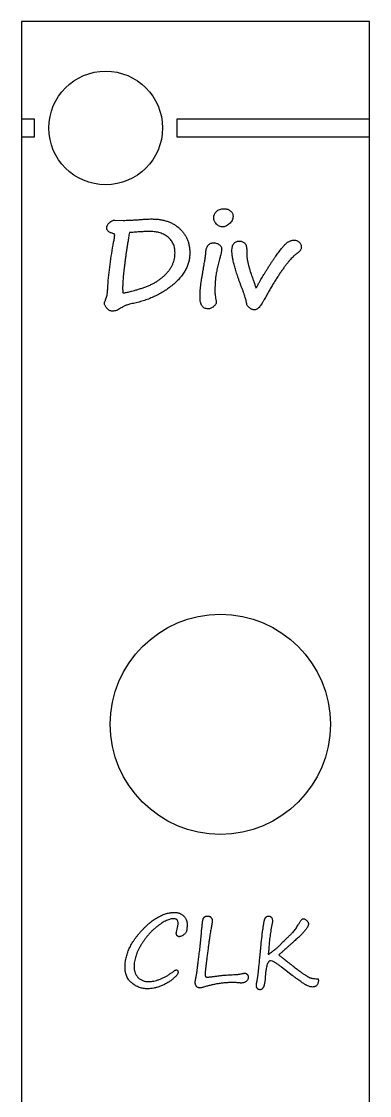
# Model space of a CAD drawing. Extents: x 544 to 554, y 428 to 557.
# Drawn here: x 544.3 to 554.1, y 526.69 to 556.94 of the extents above; entities that cross this region are included whole.
import ezdxf

# ---------------------------------------------------------------- set-up
doc = ezdxf.new("R2010")
doc.units = 0
doc.layers.get('0').update_dxf_attribs({"linetype": 'CONTINUOUS'})

msp = doc.modelspace()

# ---------------------------------------------------------------- linework, layer by layer
at = {"color": 7, "linetype": 'CONTINUOUS'}
for p, q in [((554.103, 556.943), (544.303, 556.943)), ((544.303, 556.943), (544.303, 554.193)), ((554.103, 554.193), (554.103, 556.943)), ((544.303, 554.193), (544.303, 553.693)), ((544.673, 554.193), (544.303, 554.193)), ((544.673, 553.693), (544.673, 554.193)), ((554.103, 554.193), (548.673, 554.193)), ((548.673, 554.193), (548.673, 553.693)), ((554.103, 553.693), (554.103, 554.193)), ((544.303, 553.693), (544.673, 553.693)), ((544.303, 553.693), (544.303, 431.693)), ((548.673, 553.693), (554.103, 553.693)), ((554.103, 431.693), (554.103, 553.693)), ((546.934, 551.347), (547.165, 551.34)), ((549.881, 550.25), (549.871, 550.212)), ((549.439, 550.055), (549.439, 550.054)), ((546.672, 549.102), (546.708, 549.203)), ((551.926, 530.07), (551.625, 530.301))]:
    msp.add_line(p, q, dxfattribs=at)
for centre, radius in [((546.673, 553.943), 1.6), ((549.903, 537.143), 3.1)]:
    msp.add_circle(centre, radius, dxfattribs=at)
for points, knots in [([(549.715, 551.402), (549.716, 551.421), (549.718, 551.457), (549.732, 551.509), (549.757, 551.555), (549.79, 551.595), (549.834, 551.628), (549.886, 551.651), (549.946, 551.665), (549.988, 551.666), (550.011, 551.667)], [0, 0, 0, 0, 0.126587, 0.243542, 0.357362, 0.472232, 0.590962, 0.714805, 0.850135, 1, 1, 1, 1]), ([(550.011, 551.667), (550.029, 551.666), (550.063, 551.665), (550.112, 551.653), (550.155, 551.632), (550.192, 551.603), (550.222, 551.569), (550.245, 551.532), (550.258, 551.491), (550.259, 551.462), (550.26, 551.448)], [0, 0, 0, 0, 0.1438061, 0.2776732, 0.4041234, 0.5304867, 0.6531683, 0.7696361, 0.8830226, 1, 1, 1, 1]), ([(546.703, 551.122), (546.703, 551.136), (546.705, 551.163), (546.72, 551.202), (546.744, 551.24), (546.776, 551.275), (546.812, 551.306), (546.852, 551.329), (546.893, 551.344), (546.921, 551.346), (546.934, 551.347)], [0, 0, 0, 0, 0.113234, 0.231256, 0.355343, 0.494543, 0.634034, 0.762277, 0.882521, 1, 1, 1, 1]), ([(547.165, 551.34), (547.194, 551.34), (547.256, 551.341), (547.356, 551.345), (547.472, 551.351), (547.554, 551.356), (547.597, 551.359)], [0, 0, 0, 0, 0.199102, 0.431898, 0.698483, 1, 1, 1, 1]), ([(547.597, 551.359), (547.634, 551.362), (547.705, 551.368), (547.806, 551.374), (547.895, 551.378), (547.951, 551.379), (547.978, 551.379)], [0, 0, 0, 0, 0.293882, 0.558383, 0.79375, 1, 1, 1, 1]), ([(547.978, 551.379), (548.016, 551.378), (548.092, 551.377), (548.203, 551.364), (548.308, 551.343), (548.408, 551.315), (548.502, 551.278), (548.59, 551.233), (548.672, 551.179), (548.749, 551.117), (548.818, 551.049), (548.878, 550.975), (548.929, 550.895), (548.971, 550.811), (549.003, 550.72), (549.026, 550.625), (549.04, 550.524), (549.042, 550.454), (549.042, 550.419)], [0, 0, 0, 0, 0.072073, 0.140817, 0.207248, 0.271219, 0.33337, 0.394467, 0.455264, 0.516214, 0.576587, 0.635307, 0.693529, 0.751707, 0.810728, 0.871422, 0.93443, 1, 1, 1, 1]), ([(549.97, 551.154), (549.953, 551.155), (549.921, 551.157), (549.874, 551.174), (549.83, 551.2), (549.792, 551.235), (549.759, 551.276), (549.734, 551.317), (549.719, 551.359), (549.716, 551.388), (549.715, 551.402)], [0, 0, 0, 0, 0.126073, 0.250363, 0.37963, 0.51878, 0.656687, 0.77953, 0.893199, 1, 1, 1, 1]), ([(550.26, 551.448), (550.259, 551.429), (550.257, 551.391), (550.235, 551.336), (550.201, 551.286), (550.155, 551.242), (550.106, 551.204), (550.058, 551.177), (550.013, 551.158), (549.983, 551.156), (549.97, 551.154)], [0, 0, 0, 0, 0.127579, 0.254655, 0.388734, 0.535461, 0.678805, 0.8029, 0.908315, 1, 1, 1, 1]), ([(546.897, 550.965), (546.882, 550.969), (546.853, 550.976), (546.813, 550.991), (546.78, 551.007), (546.752, 551.026), (546.73, 551.047), (546.714, 551.07), (546.704, 551.095), (546.703, 551.113), (546.703, 551.122)], [0, 0, 0, 0, 0.174698, 0.330483, 0.46874, 0.591449, 0.700102, 0.802787, 0.899422, 1, 1, 1, 1]), ([(547.341, 550.994), (547.333, 550.948), (547.318, 550.859), (547.297, 550.727), (547.277, 550.6), (547.258, 550.478), (547.241, 550.361), (547.225, 550.25), (547.212, 550.144), (547.199, 550.042), (547.188, 549.946), (547.178, 549.855), (547.17, 549.77), (547.163, 549.689), (547.157, 549.614), (547.154, 549.543), (547.151, 549.478), (547.151, 549.436), (547.151, 549.416)], [0, 0, 0, 0, 0.0874641, 0.1713575, 0.2523037, 0.3296834, 0.4038101, 0.4743752, 0.5420058, 0.6060819, 0.6669202, 0.7242469, 0.778314, 0.8291627, 0.8768245, 0.9212668, 0.9622219, 1, 1, 1, 1]), ([(547.403, 550.999), (547.392, 550.997), (547.371, 550.995), (547.35, 550.994), (547.341, 550.994)], [0, 0, 0, 0, 0.557015, 1, 1, 1, 1]), ([(547.922, 551.026), (547.884, 551.026), (547.805, 551.025), (547.681, 551.019), (547.546, 551.011), (547.452, 551.003), (547.403, 550.999)], [0, 0, 0, 0, 0.217791, 0.456997, 0.717682, 1, 1, 1, 1]), ([(548.626, 550.429), (548.625, 550.451), (548.624, 550.495), (548.615, 550.558), (548.599, 550.618), (548.578, 550.675), (548.55, 550.728), (548.517, 550.778), (548.477, 550.823), (548.431, 550.865), (548.381, 550.903), (548.326, 550.936), (548.268, 550.964), (548.206, 550.987), (548.14, 551.005), (548.071, 551.017), (547.998, 551.025), (547.948, 551.026), (547.922, 551.026)], [0, 0, 0, 0, 0.064174, 0.126002, 0.185277, 0.242934, 0.300069, 0.35769, 0.415777, 0.475472, 0.536399, 0.597159, 0.659248, 0.722379, 0.787865, 0.855466, 0.926212, 1, 1, 1, 1]), ([(546.735, 549.499), (546.743, 549.597), (546.76, 549.797), (546.796, 550.1), (546.841, 550.41), (546.878, 550.618), (546.897, 550.723)], [0, 0, 0, 0, 0.2404744, 0.4873915, 0.7404888, 1, 1, 1, 1]), ([(546.927, 550.928), (546.927, 550.933), (546.926, 550.941), (546.92, 550.953), (546.91, 550.962), (546.902, 550.964), (546.897, 550.965)], [0, 0, 0, 0, 0.273047, 0.501902, 0.734393, 1, 1, 1, 1]), ([(546.897, 550.723), (546.901, 550.744), (546.91, 550.783), (546.919, 550.839), (546.925, 550.886), (546.926, 550.915), (546.927, 550.928)], [0, 0, 0, 0, 0.310744, 0.580366, 0.811356, 1, 1, 1, 1]), ([(549.491, 550.409), (549.492, 550.429), (549.493, 550.468), (549.503, 550.524), (549.52, 550.575), (549.544, 550.62), (549.573, 550.658), (549.61, 550.686), (549.652, 550.703), (549.682, 550.705), (549.698, 550.706)], [0, 0, 0, 0, 0.150374, 0.290308, 0.421351, 0.547901, 0.667065, 0.77699, 0.885044, 1, 1, 1, 1]), ([(549.698, 550.706), (549.716, 550.705), (549.75, 550.704), (549.799, 550.694), (549.841, 550.677), (549.876, 550.653), (549.904, 550.625), (549.924, 550.595), (549.937, 550.563), (549.939, 550.54), (549.94, 550.529)], [0, 0, 0, 0, 0.163386, 0.309948, 0.44396, 0.572095, 0.691655, 0.799265, 0.899633, 1, 1, 1, 1]), ([(550.228, 550.478), (550.229, 550.499), (550.23, 550.54), (550.239, 550.597), (550.256, 550.646), (550.279, 550.686), (550.309, 550.717), (550.347, 550.739), (550.391, 550.752), (550.422, 550.754), (550.439, 550.755)], [0, 0, 0, 0, 0.164363, 0.307783, 0.434751, 0.549075, 0.655313, 0.762276, 0.874497, 1, 1, 1, 1]), ([(550.439, 550.755), (550.455, 550.754), (550.486, 550.753), (550.529, 550.741), (550.565, 550.721), (550.595, 550.692), (550.618, 550.655), (550.633, 550.61), (550.644, 550.558), (550.645, 550.521), (550.645, 550.501)], [0, 0, 0, 0, 0.129401, 0.24675, 0.354387, 0.461756, 0.575807, 0.700326, 0.839948, 1, 1, 1, 1]), ([(550.981, 549.563), (550.985, 549.57), (550.994, 549.588), (551.012, 549.618), (551.034, 549.656), (551.061, 549.702), (551.094, 549.756), (551.132, 549.819), (551.176, 549.89), (551.224, 549.967), (551.273, 550.046), (551.323, 550.122), (551.37, 550.195), (551.416, 550.264), (551.461, 550.328), (551.503, 550.388), (551.545, 550.443), (551.584, 550.495), (551.622, 550.542), (551.657, 550.584), (551.69, 550.622), (551.72, 550.655), (551.748, 550.682), (551.774, 550.705), (551.796, 550.724), (551.823, 550.741), (551.857, 550.758), (551.897, 550.771), (551.938, 550.781), (551.966, 550.781), (551.981, 550.782)], [0, 0, 0, 0, 0.015084, 0.036415, 0.063579, 0.096999, 0.136149, 0.181399, 0.232646, 0.290156, 0.349206, 0.405574, 0.459194, 0.510238, 0.558461, 0.603947, 0.646818, 0.686969, 0.724359, 0.758181, 0.789083, 0.816445, 0.840724, 0.861967, 0.879793, 0.894978, 0.921952, 0.948068, 0.973972, 1, 1, 1, 1]), ([(551.981, 550.782), (551.995, 550.781), (552.022, 550.78), (552.061, 550.768), (552.097, 550.75), (552.127, 550.725), (552.152, 550.695), (552.171, 550.661), (552.181, 550.623), (552.183, 550.597), (552.183, 550.584)], [0, 0, 0, 0, 0.135048, 0.26033, 0.383564, 0.508456, 0.632126, 0.752562, 0.872841, 1, 1, 1, 1]), ([(547.161, 549.295), (547.171, 549.296), (547.193, 549.297), (547.231, 549.304), (547.279, 549.314), (547.338, 549.328), (547.408, 549.346), (547.487, 549.369), (547.578, 549.395), (547.676, 549.424), (547.777, 549.457), (547.876, 549.496), (547.97, 549.539), (548.058, 549.586), (548.142, 549.637), (548.22, 549.694), (548.294, 549.754), (548.362, 549.819), (548.424, 549.886), (548.478, 549.956), (548.523, 550.029), (548.561, 550.105), (548.59, 550.182), (548.61, 550.262), (548.624, 550.345), (548.625, 550.401), (548.626, 550.429)], [0, 0, 0, 0, 0.013721, 0.032866, 0.057509, 0.087685, 0.123171, 0.164527, 0.211146, 0.26334, 0.317632, 0.370029, 0.421243, 0.47089, 0.519711, 0.567494, 0.614711, 0.661352, 0.707145, 0.750989, 0.793453, 0.835071, 0.876016, 0.916873, 0.958151, 1, 1, 1, 1]), ([(549.042, 550.419), (549.041, 550.379), (549.038, 550.3), (549.016, 550.182), (548.981, 550.068), (548.93, 549.957), (548.867, 549.848), (548.788, 549.743), (548.695, 549.641), (548.59, 549.543), (548.474, 549.45), (548.352, 549.363), (548.224, 549.285), (548.089, 549.215), (547.949, 549.151), (547.803, 549.096), (547.651, 549.048), (547.546, 549.023), (547.493, 549.011)], [0, 0, 0, 0, 0.053315, 0.10582, 0.158787, 0.212715, 0.268515, 0.326461, 0.38764, 0.45224, 0.518599, 0.58508, 0.651957, 0.719094, 0.787471, 0.856751, 0.927679, 1, 1, 1, 1]), ([(549.439, 550.054), (549.443, 550.078), (549.45, 550.124), (549.462, 550.189), (549.47, 550.246), (549.478, 550.295), (549.483, 550.335), (549.488, 550.367), (549.49, 550.39), (549.491, 550.403), (549.491, 550.409)], [0, 0, 0, 0, 0.207783, 0.391714, 0.551125, 0.68805, 0.802083, 0.890862, 0.956665, 1, 1, 1, 1]), ([(549.94, 550.529), (549.939, 550.523), (549.939, 550.509), (549.936, 550.485), (549.931, 550.457), (549.925, 550.424), (549.916, 550.387), (549.906, 550.345), (549.894, 550.299), (549.885, 550.267), (549.881, 550.25)], [0, 0, 0, 0, 0.06659, 0.149302, 0.250572, 0.366241, 0.49911, 0.648512, 0.816589, 1, 1, 1, 1]), ([(550.508, 549.44), (550.496, 549.469), (550.474, 549.528), (550.442, 549.614), (550.413, 549.697), (550.386, 549.776), (550.361, 549.853), (550.338, 549.926), (550.317, 549.996), (550.299, 550.062), (550.282, 550.126), (550.267, 550.185), (550.255, 550.242), (550.246, 550.296), (550.238, 550.346), (550.233, 550.393), (550.229, 550.436), (550.228, 550.464), (550.228, 550.478)], [0, 0, 0, 0, 0.088822, 0.173791, 0.255075, 0.332967, 0.407633, 0.478639, 0.545863, 0.609901, 0.670319, 0.727586, 0.781172, 0.831582, 0.878488, 0.921928, 0.962415, 1, 1, 1, 1]), ([(550.645, 550.501), (550.645, 550.476), (550.645, 550.43), (550.646, 550.366), (550.649, 550.314), (550.652, 550.277), (550.656, 550.25), (550.66, 550.228), (550.665, 550.202), (550.672, 550.173), (550.68, 550.14), (550.689, 550.104), (550.699, 550.064), (550.714, 550.008), (550.733, 549.938), (550.758, 549.859), (550.781, 549.788), (550.798, 549.743), (550.806, 549.722)], [0, 0, 0, 0, 0.093752, 0.17315, 0.238225, 0.288416, 0.31246, 0.340411, 0.373507, 0.410656, 0.453101, 0.499486, 0.551025, 0.606665, 0.718272, 0.821066, 0.915145, 1, 1, 1, 1]), ([(552.04, 550.391), (552.028, 550.382), (552.001, 550.363), (551.961, 550.327), (551.919, 550.284), (551.873, 550.234), (551.823, 550.176), (551.771, 550.11), (551.715, 550.037), (551.657, 549.957), (551.596, 549.87), (551.534, 549.777), (551.471, 549.679), (551.407, 549.575), (551.341, 549.467), (551.274, 549.352), (551.207, 549.232), (551.162, 549.15), (551.139, 549.109)], [0, 0, 0, 0, 0.029043, 0.062821, 0.1010178, 0.1441953, 0.1926539, 0.246001, 0.3042788, 0.3675195, 0.4350455, 0.5058139, 0.5798531, 0.6571881, 0.7377317, 0.8220402, 0.9092618, 1, 1, 1, 1]), ([(552.183, 550.584), (552.183, 550.576), (552.182, 550.559), (552.175, 550.534), (552.164, 550.51), (552.148, 550.485), (552.127, 550.462), (552.102, 550.438), (552.073, 550.413), (552.051, 550.399), (552.04, 550.391)], [0, 0, 0, 0, 0.09854, 0.200684, 0.306517, 0.421046, 0.547575, 0.68506, 0.835961, 1, 1, 1, 1]), ([(549.871, 550.212), (549.864, 550.186), (549.85, 550.134), (549.831, 550.058), (549.815, 549.985), (549.8, 549.917), (549.788, 549.852), (549.778, 549.791), (549.77, 549.733), (549.763, 549.664), (549.758, 549.584), (549.752, 549.495), (549.748, 549.417), (549.748, 549.368), (549.747, 549.345)], [0, 0, 0, 0, 0.0937, 0.182834, 0.267563, 0.34735, 0.422112, 0.492551, 0.558629, 0.619916, 0.731917, 0.832391, 0.921934, 1, 1, 1, 1]), ([(549.331, 549.184), (549.331, 549.209), (549.331, 549.259), (549.336, 549.337), (549.341, 549.418), (549.35, 549.504), (549.361, 549.593), (549.375, 549.686), (549.391, 549.783), (549.403, 549.849), (549.409, 549.883)], [0, 0, 0, 0, 0.104576, 0.214981, 0.331243, 0.452773, 0.581061, 0.714757, 0.853919, 1, 1, 1, 1]), ([(549.409, 549.883), (549.415, 549.912), (549.425, 549.97), (549.434, 550.027), (549.439, 550.055)], [0, 0, 0, 0, 0.5148458, 1, 1, 1, 1]), ([(546.708, 549.203), (546.709, 549.21), (546.713, 549.227), (546.716, 549.253), (546.72, 549.284), (546.723, 549.319), (546.727, 549.358), (546.73, 549.401), (546.732, 549.449), (546.734, 549.482), (546.735, 549.499)], [0, 0, 0, 0, 0.077257, 0.169157, 0.272524, 0.390955, 0.522795, 0.667926, 0.828079, 1, 1, 1, 1]), ([(550.806, 549.722), (550.811, 549.709), (550.821, 549.681), (550.837, 549.637), (550.854, 549.587), (550.866, 549.551), (550.872, 549.533)], [0, 0, 0, 0, 0.207143, 0.443542, 0.707546, 1, 1, 1, 1]), ([(550.872, 549.533), (550.875, 549.521), (550.881, 549.501), (550.892, 549.473), (550.901, 549.45), (550.907, 549.437), (550.91, 549.431)], [0, 0, 0, 0, 0.322881, 0.596329, 0.825195, 1, 1, 1, 1]), ([(550.91, 549.431), (550.913, 549.436), (550.921, 549.449), (550.936, 549.476), (550.956, 549.516), (550.972, 549.546), (550.981, 549.563)], [0, 0, 0, 0, 0.1075721, 0.3136291, 0.6075658, 1, 1, 1, 1]), ([(547.151, 549.416), (547.151, 549.403), (547.151, 549.378), (547.154, 549.345), (547.156, 549.318), (547.16, 549.302), (547.161, 549.295)], [0, 0, 0, 0, 0.325888, 0.602744, 0.826855, 1, 1, 1, 1]), ([(549.555, 548.847), (549.537, 548.848), (549.504, 548.85), (549.456, 548.865), (549.416, 548.893), (549.384, 548.931), (549.36, 548.98), (549.343, 549.039), (549.332, 549.108), (549.331, 549.158), (549.331, 549.184)], [0, 0, 0, 0, 0.115219, 0.220136, 0.322152, 0.428215, 0.543903, 0.676137, 0.827398, 1, 1, 1, 1]), ([(549.747, 549.345), (549.748, 549.326), (549.749, 549.286), (549.757, 549.221), (549.767, 549.147), (549.778, 549.096), (549.783, 549.068)], [0, 0, 0, 0, 0.201072, 0.433875, 0.700551, 1, 1, 1, 1]), ([(550.645, 548.96), (550.645, 548.971), (550.644, 548.995), (550.637, 549.035), (550.626, 549.083), (550.611, 549.139), (550.592, 549.203), (550.568, 549.275), (550.539, 549.355), (550.519, 549.41), (550.508, 549.44)], [0, 0, 0, 0, 0.064077, 0.145134, 0.242438, 0.358143, 0.491966, 0.643771, 0.812362, 1, 1, 1, 1]), ([(546.638, 548.999), (546.639, 549.006), (546.64, 549.021), (546.647, 549.044), (546.657, 549.072), (546.666, 549.092), (546.672, 549.102)], [0, 0, 0, 0, 0.180823, 0.41019, 0.680118, 1, 1, 1, 1]), ([(546.861, 548.783), (546.847, 548.783), (546.819, 548.785), (546.778, 548.802), (546.739, 548.828), (546.706, 548.864), (546.678, 548.902), (546.656, 548.937), (546.642, 548.969), (546.64, 548.99), (546.638, 548.999)], [0, 0, 0, 0, 0.12671, 0.255223, 0.391077, 0.541493, 0.689184, 0.813517, 0.915042, 1, 1, 1, 1]), ([(547.493, 549.011), (547.467, 549.005), (547.419, 548.995), (547.352, 548.978), (547.298, 548.963), (547.254, 548.949), (547.215, 548.931), (547.176, 548.912), (547.134, 548.889), (547.105, 548.871), (547.09, 548.862)], [0, 0, 0, 0, 0.185856, 0.344189, 0.472904, 0.574115, 0.66469, 0.766486, 0.877143, 1, 1, 1, 1]), ([(549.788, 549.018), (549.787, 549.011), (549.784, 548.994), (549.768, 548.97), (549.745, 548.942), (549.714, 548.912), (549.678, 548.883), (549.638, 548.862), (549.597, 548.849), (549.569, 548.847), (549.555, 548.847)], [0, 0, 0, 0, 0.070013, 0.162002, 0.280128, 0.427674, 0.582213, 0.725845, 0.862462, 1, 1, 1, 1]), ([(549.783, 549.068), (549.785, 549.059), (549.787, 549.042), (549.788, 549.025), (549.788, 549.018)], [0, 0, 0, 0, 0.556706, 1, 1, 1, 1]), ([(550.863, 548.816), (550.854, 548.816), (550.836, 548.817), (550.809, 548.825), (550.782, 548.836), (550.755, 548.852), (550.727, 548.872), (550.699, 548.897), (550.672, 548.927), (550.654, 548.949), (550.645, 548.96)], [0, 0, 0, 0, 0.098665, 0.200425, 0.308667, 0.425188, 0.551432, 0.688172, 0.837903, 1, 1, 1, 1]), ([(551.139, 549.109), (551.126, 549.086), (551.103, 549.042), (551.065, 548.983), (551.03, 548.932), (550.995, 548.89), (550.961, 548.858), (550.928, 548.835), (550.895, 548.819), (550.873, 548.817), (550.863, 548.816)], [0, 0, 0, 0, 0.188079, 0.355287, 0.503498, 0.632928, 0.745031, 0.840927, 0.92479, 1, 1, 1, 1]), ([(547.09, 548.862), (547.071, 548.85), (547.034, 548.826), (546.976, 548.802), (546.919, 548.786), (546.88, 548.784), (546.861, 548.783)], [0, 0, 0, 0, 0.273966, 0.527449, 0.768259, 1, 1, 1, 1]), ([(547.219, 530.294), (547.219, 530.317), (547.22, 530.361), (547.226, 530.428), (547.235, 530.494), (547.248, 530.561), (547.265, 530.627), (547.285, 530.692), (547.309, 530.758), (547.337, 530.823), (547.368, 530.888), (547.404, 530.953), (547.442, 531.018), (547.485, 531.082), (547.532, 531.146), (547.581, 531.21), (547.635, 531.274), (547.692, 531.336), (547.75, 531.397), (547.809, 531.455), (547.867, 531.508), (547.926, 531.558), (547.984, 531.604), (548.042, 531.645), (548.099, 531.683), (548.156, 531.717), (548.213, 531.747), (548.27, 531.773), (548.326, 531.794), (548.383, 531.812), (548.438, 531.826), (548.494, 531.836), (548.549, 531.842), (548.586, 531.843), (548.605, 531.843)], [0, 0, 0, 0, 0.029781, 0.059474, 0.089342, 0.119326, 0.149657, 0.180245, 0.21123, 0.242801, 0.274864, 0.307731, 0.341231, 0.375672, 0.41087, 0.447019, 0.484028, 0.522061, 0.559932, 0.596552, 0.631956, 0.665944, 0.698818, 0.730494, 0.761028, 0.790571, 0.819169, 0.846837, 0.873824, 0.900061, 0.925651, 0.9507, 0.975501, 1, 1, 1, 1]), ([(548.592, 531.666), (548.576, 531.666), (548.543, 531.664), (548.492, 531.654), (548.438, 531.637), (548.382, 531.613), (548.323, 531.583), (548.261, 531.547), (548.196, 531.503), (548.13, 531.454), (548.063, 531.4), (547.998, 531.342), (547.936, 531.28), (547.876, 531.214), (547.819, 531.146), (547.765, 531.073), (547.713, 530.997), (547.664, 530.919), (547.619, 530.839), (547.58, 530.76), (547.547, 530.683), (547.52, 530.607), (547.499, 530.533), (547.483, 530.46), (547.474, 530.389), (547.473, 530.342), (547.472, 530.319)], [0, 0, 0, 0, 0.0256802, 0.053507, 0.0834477, 0.1160115, 0.1515266, 0.18988, 0.2315816, 0.2762673, 0.3226369, 0.369277, 0.4164469, 0.4636699, 0.5116354, 0.5600463, 0.6092688, 0.6593946, 0.708699, 0.7558645, 0.8008284, 0.8437636, 0.8851284, 0.9247091, 0.9629014, 1, 1, 1, 1]), ([(548.713, 531.53), (548.712, 531.541), (548.712, 531.561), (548.706, 531.589), (548.697, 531.613), (548.683, 531.633), (548.666, 531.648), (548.645, 531.659), (548.62, 531.665), (548.602, 531.666), (548.592, 531.666)], [0, 0, 0, 0, 0.154383, 0.290184, 0.411353, 0.522163, 0.631328, 0.74279, 0.864599, 1, 1, 1, 1]), ([(548.605, 531.843), (548.618, 531.843), (548.644, 531.842), (548.682, 531.838), (548.718, 531.83), (548.753, 531.82), (548.784, 531.806), (548.814, 531.789), (548.842, 531.769), (548.868, 531.746), (548.89, 531.721), (548.911, 531.695), (548.928, 531.668), (548.942, 531.639), (548.953, 531.61), (548.96, 531.58), (548.965, 531.549), (548.966, 531.527), (548.966, 531.517)], [0, 0, 0, 0, 0.073526, 0.143814, 0.211588, 0.277156, 0.340674, 0.403201, 0.466201, 0.529569, 0.591859, 0.652531, 0.711671, 0.7686, 0.825899, 0.882884, 0.941008, 1, 1, 1, 1]), ([(549.244, 530.171), (549.245, 530.174), (549.245, 530.184), (549.247, 530.204), (549.25, 530.232), (549.255, 530.268), (549.26, 530.313), (549.268, 530.367), (549.276, 530.429), (549.289, 530.525), (549.306, 530.656), (549.326, 530.824), (549.345, 531.005), (549.36, 531.16), (549.371, 531.283), (549.38, 531.366), (549.387, 531.438), (549.393, 531.499), (549.398, 531.549), (549.403, 531.588), (549.407, 531.616), (549.411, 531.639), (549.417, 531.659), (549.426, 531.679), (549.439, 531.697), (549.454, 531.714), (549.474, 531.727), (549.498, 531.736), (549.527, 531.741), (549.547, 531.742), (549.558, 531.742)], [0, 0, 0, 0, 0.006628, 0.018235, 0.03487, 0.057009, 0.083893, 0.116283, 0.153681, 0.196087, 0.289888, 0.390923, 0.499205, 0.614486, 0.670683, 0.720277, 0.763457, 0.800013, 0.829945, 0.85349, 0.870387, 0.880714, 0.894757, 0.908065, 0.920967, 0.933993, 0.947614, 0.96309, 0.980132, 1, 1, 1, 1]), ([(549.558, 531.742), (549.566, 531.742), (549.581, 531.741), (549.602, 531.733), (549.622, 531.722), (549.639, 531.705), (549.655, 531.686), (549.667, 531.667), (549.673, 531.645), (549.674, 531.631), (549.675, 531.623)], [0, 0, 0, 0, 0.1222282, 0.2416498, 0.3670919, 0.5022745, 0.6364955, 0.7619376, 0.8820866, 1, 1, 1, 1]), ([(551.042, 530.865), (551.05, 530.947), (551.067, 531.112), (551.091, 531.296), (551.107, 531.416), (551.116, 531.469), (551.122, 531.515), (551.13, 531.555), (551.135, 531.589), (551.141, 531.616), (551.146, 531.637), (551.152, 531.656), (551.161, 531.674), (551.171, 531.693), (551.184, 531.708), (551.202, 531.724), (551.225, 531.738), (551.246, 531.741), (551.255, 531.742)], [0, 0, 0, 0, 0.2638045, 0.529171, 0.592443, 0.6489967, 0.6987727, 0.7419112, 0.778205, 0.8074856, 0.8304321, 0.846788, 0.8716359, 0.8946402, 0.9155296, 0.9351894, 0.9703951, 1, 1, 1, 1]), ([(551.255, 531.742), (551.264, 531.742), (551.282, 531.741), (551.307, 531.733), (551.328, 531.721), (551.344, 531.703), (551.357, 531.681), (551.366, 531.653), (551.371, 531.621), (551.371, 531.598), (551.371, 531.586)], [0, 0, 0, 0, 0.125057, 0.238782, 0.344104, 0.449861, 0.564667, 0.691885, 0.836153, 1, 1, 1, 1]), ([(552.095, 531.495), (552.103, 531.509), (552.117, 531.534), (552.139, 531.569), (552.159, 531.598), (552.178, 531.622), (552.194, 531.641), (552.209, 531.655), (552.222, 531.664), (552.231, 531.665), (552.235, 531.666)], [0, 0, 0, 0, 0.205145, 0.387146, 0.544766, 0.679822, 0.790368, 0.878497, 0.947678, 1, 1, 1, 1]), ([(552.235, 531.666), (552.243, 531.666), (552.26, 531.664), (552.284, 531.654), (552.31, 531.638), (552.333, 531.616), (552.355, 531.593), (552.371, 531.568), (552.382, 531.542), (552.383, 531.525), (552.384, 531.517)], [0, 0, 0, 0, 0.105736, 0.220242, 0.34967, 0.496911, 0.644151, 0.773036, 0.8908, 1, 1, 1, 1]), ([(548.662, 531.259), (548.662, 531.265), (548.663, 531.281), (548.669, 531.309), (548.677, 531.345), (548.684, 531.372), (548.687, 531.387)], [0, 0, 0, 0, 0.151642, 0.366353, 0.650982, 1, 1, 1, 1]), ([(548.687, 531.387), (548.691, 531.402), (548.698, 531.43), (548.706, 531.469), (548.711, 531.501), (548.712, 531.521), (548.713, 531.53)], [0, 0, 0, 0, 0.3186516, 0.590157, 0.817804, 1, 1, 1, 1]), ([(548.966, 531.517), (548.966, 531.498), (548.966, 531.461), (548.963, 531.41), (548.958, 531.366), (548.952, 531.327), (548.941, 531.291), (548.921, 531.26), (548.895, 531.231), (548.862, 531.207), (548.828, 531.187), (548.797, 531.172), (548.768, 531.162), (548.75, 531.161), (548.742, 531.16)], [0, 0, 0, 0, 0.121137, 0.229056, 0.32315, 0.405414, 0.480172, 0.555529, 0.63712, 0.726002, 0.812532, 0.886516, 0.948607, 1, 1, 1, 1]), ([(549.649, 531.436), (549.646, 531.42), (549.638, 531.383), (549.628, 531.321), (549.616, 531.248), (549.603, 531.164), (549.59, 531.068), (549.574, 530.961), (549.559, 530.842), (549.545, 530.737), (549.534, 530.651), (549.526, 530.589), (549.519, 530.53), (549.512, 530.475), (549.506, 530.424), (549.499, 530.376), (549.495, 530.332), (549.49, 530.292), (549.486, 530.255), (549.482, 530.222), (549.479, 530.193), (549.477, 530.167), (549.475, 530.145), (549.473, 530.127), (549.473, 530.113), (549.472, 530.104), (549.472, 530.101)], [0, 0, 0, 0, 0.037696, 0.084155, 0.138864, 0.202115, 0.27387, 0.354173, 0.442989, 0.540356, 0.589749, 0.636484, 0.680272, 0.721366, 0.759802, 0.795291, 0.828378, 0.858226, 0.885674, 0.910174, 0.932016, 0.951171, 0.96767, 0.981197, 0.991778, 1, 1, 1, 1]), ([(549.675, 531.623), (549.674, 531.612), (549.673, 531.587), (549.668, 531.545), (549.66, 531.494), (549.653, 531.457), (549.649, 531.436)], [0, 0, 0, 0, 0.1759873, 0.4013115, 0.674497, 1, 1, 1, 1]), ([(551.371, 531.586), (551.358, 531.524), (551.334, 531.403), (551.306, 531.223), (551.284, 531.05), (551.276, 530.937), (551.272, 530.881)], [0, 0, 0, 0, 0.266364, 0.521602, 0.766028, 1, 1, 1, 1]), ([(551.709, 531.056), (551.722, 531.068), (551.747, 531.091), (551.783, 531.126), (551.818, 531.158), (551.849, 531.188), (551.878, 531.216), (551.904, 531.243), (551.927, 531.267), (551.955, 531.297), (551.988, 531.336), (552.026, 531.385), (552.061, 531.439), (552.084, 531.476), (552.095, 531.495)], [0, 0, 0, 0, 0.0905, 0.175719, 0.255229, 0.329474, 0.39801, 0.461306, 0.518421, 0.570804, 0.671543, 0.777209, 0.885847, 1, 1, 1, 1]), ([(552.384, 531.517), (552.383, 531.511), (552.383, 531.499), (552.377, 531.48), (552.369, 531.46), (552.359, 531.438), (552.344, 531.414), (552.327, 531.388), (552.306, 531.361), (552.283, 531.331), (552.256, 531.3), (552.227, 531.268), (552.194, 531.233), (552.158, 531.197), (552.119, 531.158), (552.077, 531.119), (552.031, 531.077), (552, 531.049), (551.984, 531.034)], [0, 0, 0, 0, 0.026845, 0.056998, 0.091631, 0.130276, 0.173772, 0.222218, 0.276424, 0.335255, 0.399173, 0.468711, 0.543906, 0.624345, 0.709622, 0.801087, 0.897888, 1, 1, 1, 1]), ([(548.742, 531.16), (548.737, 531.16), (548.727, 531.161), (548.712, 531.166), (548.698, 531.175), (548.685, 531.186), (548.675, 531.201), (548.667, 531.218), (548.663, 531.238), (548.662, 531.251), (548.662, 531.259)], [0, 0, 0, 0, 0.111918, 0.221102, 0.33236, 0.452592, 0.578492, 0.709373, 0.846472, 1, 1, 1, 1]), ([(551.629, 530.975), (551.641, 530.988), (551.666, 531.016), (551.694, 531.042), (551.709, 531.056)], [0, 0, 0, 0, 0.4547983, 1, 1, 1, 1]), ([(551.984, 531.034), (551.97, 531.023), (551.946, 531.002), (551.914, 530.973), (551.89, 530.95), (551.876, 530.937), (551.871, 530.932)], [0, 0, 0, 0, 0.34886, 0.631439, 0.849694, 1, 1, 1, 1]), ([(550.932, 529.897), (550.934, 529.905), (550.938, 529.922), (550.943, 529.95), (550.949, 529.983), (550.954, 530.022), (550.961, 530.065), (550.966, 530.113), (550.973, 530.166), (550.98, 530.224), (550.987, 530.287), (550.994, 530.355), (551.002, 530.428), (551.009, 530.506), (551.017, 530.588), (551.025, 530.676), (551.034, 530.769), (551.039, 530.832), (551.042, 530.865)], [0, 0, 0, 0, 0.0245312, 0.0538396, 0.0884868, 0.1282812, 0.1730142, 0.2225216, 0.2773676, 0.3374538, 0.4024271, 0.4726481, 0.5477574, 0.6281192, 0.71337, 0.8039141, 0.8993102, 1, 1, 1, 1]), ([(551.251, 530.677), (551.251, 530.676), (551.251, 530.672), (551.25, 530.667), (551.257, 530.664), (551.265, 530.668), (551.278, 530.676), (551.295, 530.688), (551.319, 530.706), (551.362, 530.738), (551.423, 530.786), (551.487, 530.838), (551.537, 530.883), (551.572, 530.915), (551.602, 530.945), (551.621, 530.965), (551.629, 530.975)], [0, 0, 0, 0, 0.01024, 0.02051, 0.029316, 0.049992, 0.072956, 0.114903, 0.174611, 0.252276, 0.436316, 0.64044, 0.743662, 0.837871, 0.923644, 1, 1, 1, 1]), ([(551.272, 530.881), (551.269, 530.847), (551.264, 530.779), (551.255, 530.711), (551.251, 530.677)], [0, 0, 0, 0, 0.5011143, 1, 1, 1, 1]), ([(551.871, 530.932), (551.866, 530.927), (551.853, 530.916), (551.831, 530.896), (551.801, 530.869), (551.764, 530.836), (551.72, 530.797), (551.668, 530.752), (551.609, 530.7), (551.567, 530.663), (551.545, 530.644)], [0, 0, 0, 0, 0.046985, 0.11587, 0.207332, 0.320697, 0.457328, 0.61586, 0.796979, 1, 1, 1, 1]), ([(551.256, 530.45), (551.248, 530.435), (551.232, 530.404), (551.214, 530.353), (551.199, 530.297), (551.188, 530.238), (551.179, 530.179), (551.174, 530.126), (551.169, 530.08), (551.169, 530.051), (551.168, 530.038)], [0, 0, 0, 0, 0.117616, 0.244783, 0.380973, 0.528211, 0.672368, 0.799045, 0.907629, 1, 1, 1, 1]), ([(551.336, 530.484), (551.33, 530.485), (551.318, 530.485), (551.298, 530.478), (551.277, 530.467), (551.263, 530.456), (551.256, 530.45)], [0, 0, 0, 0, 0.193913, 0.415544, 0.681801, 1, 1, 1, 1]), ([(551.625, 530.301), (551.6, 530.321), (551.552, 530.359), (551.478, 530.409), (551.407, 530.451), (551.359, 530.474), (551.336, 530.484)], [0, 0, 0, 0, 0.278839, 0.537899, 0.777199, 1, 1, 1, 1]), ([(551.545, 530.644), (551.552, 530.639), (551.568, 530.628), (551.593, 530.608), (551.625, 530.584), (551.662, 530.556), (551.705, 530.523), (551.752, 530.486), (551.805, 530.444), (551.842, 530.414), (551.862, 530.399)], [0, 0, 0, 0, 0.0643671, 0.1460916, 0.2447914, 0.361658, 0.4953153, 0.645767, 0.8144023, 1, 1, 1, 1]), ([(547.854, 529.692), (547.834, 529.692), (547.794, 529.693), (547.736, 529.7), (547.679, 529.712), (547.624, 529.73), (547.569, 529.751), (547.517, 529.778), (547.465, 529.809), (547.416, 529.846), (547.369, 529.886), (547.329, 529.931), (547.295, 529.981), (547.267, 530.036), (547.245, 530.094), (547.23, 530.157), (547.221, 530.224), (547.22, 530.271), (547.219, 530.294)], [0, 0, 0, 0, 0.060551, 0.120286, 0.179305, 0.238377, 0.297923, 0.357991, 0.419349, 0.482276, 0.54515, 0.606582, 0.667887, 0.729583, 0.792889, 0.858531, 0.927325, 1, 1, 1, 1]), ([(547.472, 530.319), (547.472, 530.304), (547.473, 530.275), (547.478, 530.232), (547.487, 530.19), (547.499, 530.151), (547.515, 530.114), (547.534, 530.079), (547.556, 530.046), (547.582, 530.014), (547.611, 529.986), (547.643, 529.961), (547.678, 529.94), (547.717, 529.923), (547.758, 529.91), (547.802, 529.901), (547.849, 529.895), (547.881, 529.894), (547.897, 529.894)], [0, 0, 0, 0, 0.065893, 0.129864, 0.191242, 0.251698, 0.310467, 0.369395, 0.428553, 0.488171, 0.547515, 0.606959, 0.667325, 0.728625, 0.791655, 0.857267, 0.926515, 1, 1, 1, 1]), ([(548.713, 530.158), (548.712, 530.152), (548.711, 530.139), (548.703, 530.12), (548.691, 530.098), (548.675, 530.075), (548.653, 530.05), (548.627, 530.023), (548.596, 529.995), (548.549, 529.954), (548.484, 529.904), (548.4, 529.851), (548.31, 529.804), (548.215, 529.765), (548.12, 529.732), (548.028, 529.709), (547.939, 529.695), (547.882, 529.693), (547.854, 529.692)], [0, 0, 0, 0, 0.017551, 0.037733, 0.061615, 0.089391, 0.12147, 0.157838, 0.19914, 0.244638, 0.340364, 0.437858, 0.536766, 0.638295, 0.737812, 0.83064, 0.917908, 1, 1, 1, 1]), ([(547.897, 529.894), (547.918, 529.895), (547.962, 529.897), (548.031, 529.909), (548.106, 529.928), (548.185, 529.955), (548.266, 529.988), (548.346, 530.026), (548.422, 530.07), (548.469, 530.103), (548.493, 530.12)], [0, 0, 0, 0, 0.096384, 0.203855, 0.323326, 0.455653, 0.593886, 0.730071, 0.865417, 1, 1, 1, 1]), ([(548.493, 530.12), (548.504, 530.128), (548.525, 530.143), (548.555, 530.164), (548.581, 530.182), (548.604, 530.197), (548.623, 530.208), (548.638, 530.216), (548.65, 530.222), (548.657, 530.223), (548.66, 530.223)], [0, 0, 0, 0, 0.208518, 0.394626, 0.555076, 0.691573, 0.803191, 0.892161, 0.957061, 1, 1, 1, 1]), ([(548.66, 530.223), (548.668, 530.223), (548.683, 530.222), (548.702, 530.208), (548.712, 530.185), (548.712, 530.168), (548.713, 530.158)], [0, 0, 0, 0, 0.248013, 0.464362, 0.69976, 1, 1, 1, 1]), ([(549.215, 529.998), (549.219, 530.017), (549.225, 530.05), (549.234, 530.097), (549.24, 530.136), (549.243, 530.16), (549.244, 530.171)], [0, 0, 0, 0, 0.316339, 0.588271, 0.817352, 1, 1, 1, 1]), ([(550.373, 530.097), (550.386, 530.097), (550.413, 530.099), (550.455, 530.105), (550.501, 530.115), (550.533, 530.123), (550.55, 530.127)], [0, 0, 0, 0, 0.212395, 0.448434, 0.711768, 1, 1, 1, 1]), ([(550.55, 530.127), (550.555, 530.129), (550.565, 530.132), (550.575, 530.132), (550.579, 530.133)], [0, 0, 0, 0, 0.594202, 1, 1, 1, 1]), ([(550.579, 530.133), (550.587, 530.132), (550.602, 530.132), (550.624, 530.125), (550.643, 530.115), (550.659, 530.1), (550.671, 530.082), (550.681, 530.063), (550.686, 530.042), (550.687, 530.027), (550.687, 530.019)], [0, 0, 0, 0, 0.137653, 0.262167, 0.382969, 0.505517, 0.62788, 0.748577, 0.871311, 1, 1, 1, 1]), ([(551.862, 530.399), (551.883, 530.383), (551.923, 530.351), (551.982, 530.305), (552.036, 530.263), (552.087, 530.224), (552.135, 530.189), (552.178, 530.157), (552.218, 530.129), (552.253, 530.104), (552.286, 530.082), (552.316, 530.063), (552.344, 530.046), (552.369, 530.032), (552.392, 530.019), (552.412, 530.009), (552.43, 530.002), (552.453, 529.994), (552.485, 529.988), (552.532, 529.981), (552.591, 529.975), (552.633, 529.972), (552.657, 529.97)], [0, 0, 0, 0, 0.086215, 0.16676, 0.241487, 0.310813, 0.374748, 0.432607, 0.48509, 0.531858, 0.574111, 0.612578, 0.647734, 0.679369, 0.707512, 0.731818, 0.753116, 0.770708, 0.809234, 0.860315, 0.923592, 1, 1, 1, 1]), ([(549.194, 529.87), (549.194, 529.877), (549.195, 529.892), (549.2, 529.92), (549.206, 529.956), (549.212, 529.983), (549.215, 529.998)], [0, 0, 0, 0, 0.146256, 0.361742, 0.64572, 1, 1, 1, 1]), ([(549.318, 529.717), (549.308, 529.717), (549.29, 529.718), (549.264, 529.729), (549.242, 529.746), (549.225, 529.768), (549.212, 529.794), (549.201, 529.819), (549.195, 529.845), (549.194, 529.862), (549.194, 529.87)], [0, 0, 0, 0, 0.129568, 0.250797, 0.37375, 0.505445, 0.640919, 0.76619, 0.885395, 1, 1, 1, 1]), ([(550.267, 529.869), (550.232, 529.868), (550.161, 529.868), (550.055, 529.861), (549.949, 529.851), (549.845, 529.837), (549.742, 529.818), (549.64, 529.796), (549.538, 529.77), (549.472, 529.749), (549.439, 529.739)], [0, 0, 0, 0, 0.126816, 0.252896, 0.378363, 0.503022, 0.627099, 0.751539, 0.875808, 1, 1, 1, 1]), ([(549.472, 530.101), (549.472, 530.093), (549.472, 530.08), (549.475, 530.062), (549.479, 530.048), (549.485, 530.037), (549.495, 530.029), (549.507, 530.024), (549.522, 530.021), (549.533, 530.021), (549.539, 530.021)], [0, 0, 0, 0, 0.174543, 0.321644, 0.440148, 0.537103, 0.626442, 0.732051, 0.854325, 1, 1, 1, 1]), ([(549.539, 530.021), (549.545, 530.021), (549.559, 530.021), (549.582, 530.023), (549.611, 530.026), (549.645, 530.03), (549.684, 530.034), (549.729, 530.041), (549.779, 530.048), (549.814, 530.053), (549.833, 530.056)], [0, 0, 0, 0, 0.061444, 0.140516, 0.238449, 0.354069, 0.48857, 0.640978, 0.810949, 1, 1, 1, 1]), ([(549.833, 530.056), (549.846, 530.058), (549.875, 530.062), (549.923, 530.067), (549.978, 530.072), (550.042, 530.077), (550.114, 530.082), (550.193, 530.087), (550.281, 530.091), (550.342, 530.095), (550.373, 530.097)], [0, 0, 0, 0, 0.074268, 0.162298, 0.265568, 0.38337, 0.515665, 0.662564, 0.82398, 1, 1, 1, 1]), ([(550.391, 529.862), (550.378, 529.863), (550.354, 529.865), (550.32, 529.867), (550.292, 529.868), (550.275, 529.869), (550.267, 529.869)], [0, 0, 0, 0, 0.313364, 0.585143, 0.814984, 1, 1, 1, 1]), ([(550.5, 529.854), (550.495, 529.854), (550.481, 529.854), (550.457, 529.856), (550.426, 529.858), (550.404, 529.861), (550.391, 529.862)], [0, 0, 0, 0, 0.155388, 0.3762359, 0.6552569, 1, 1, 1, 1]), ([(550.687, 530.019), (550.687, 530.007), (550.686, 529.984), (550.674, 529.951), (550.655, 529.922), (550.63, 529.898), (550.6, 529.879), (550.569, 529.864), (550.535, 529.856), (550.512, 529.855), (550.5, 529.854)], [0, 0, 0, 0, 0.130212, 0.25225, 0.373913, 0.49981, 0.62738, 0.751002, 0.874296, 1, 1, 1, 1]), ([(550.915, 529.787), (550.916, 529.794), (550.916, 529.81), (550.92, 529.836), (550.925, 529.865), (550.93, 529.886), (550.932, 529.897)], [0, 0, 0, 0, 0.191918, 0.424314, 0.690929, 1, 1, 1, 1]), ([(551.168, 530.038), (551.168, 530.023), (551.166, 529.994), (551.162, 529.952), (551.158, 529.913), (551.153, 529.876), (551.147, 529.843), (551.14, 529.813), (551.133, 529.785), (551.124, 529.76), (551.114, 529.738), (551.104, 529.719), (551.093, 529.703), (551.081, 529.689), (551.068, 529.679), (551.054, 529.672), (551.039, 529.667), (551.028, 529.667), (551.023, 529.666)], [0, 0, 0, 0, 0.105213, 0.204127, 0.295886, 0.381476, 0.46008, 0.532923, 0.599739, 0.66121, 0.716489, 0.766776, 0.812288, 0.853371, 0.892072, 0.928327, 0.963885, 1, 1, 1, 1]), ([(552.498, 529.742), (552.485, 529.743), (552.456, 529.745), (552.412, 529.756), (552.364, 529.774), (552.322, 529.795), (552.284, 529.816), (552.249, 529.838), (552.208, 529.865), (552.162, 529.897), (552.111, 529.933), (552.054, 529.974), (551.992, 530.021), (551.949, 530.053), (551.926, 530.07)], [0, 0, 0, 0, 0.060007, 0.127611, 0.203804, 0.289294, 0.339648, 0.401563, 0.473782, 0.557172, 0.65142, 0.756538, 0.87241, 1, 1, 1, 1]), ([(552.662, 529.927), (552.662, 529.913), (552.661, 529.887), (552.652, 529.85), (552.638, 529.817), (552.619, 529.79), (552.595, 529.768), (552.566, 529.753), (552.533, 529.744), (552.51, 529.743), (552.498, 529.742)], [0, 0, 0, 0, 0.148933, 0.282487, 0.40607, 0.524692, 0.638935, 0.752906, 0.870714, 1, 1, 1, 1]), ([(552.657, 529.97), (552.658, 529.963), (552.662, 529.949), (552.662, 529.935), (552.662, 529.927)], [0, 0, 0, 0, 0.476581, 1, 1, 1, 1]), ([(549.439, 529.739), (549.428, 529.735), (549.407, 529.729), (549.376, 529.722), (549.346, 529.717), (549.327, 529.717), (549.318, 529.717)], [0, 0, 0, 0, 0.273737, 0.532634, 0.772324, 1, 1, 1, 1]), ([(551.023, 529.666), (551.015, 529.666), (551, 529.667), (550.979, 529.674), (550.96, 529.684), (550.944, 529.7), (550.931, 529.718), (550.922, 529.739), (550.916, 529.763), (550.916, 529.779), (550.915, 529.787)], [0, 0, 0, 0, 0.128593, 0.249473, 0.366123, 0.485944, 0.60764, 0.733114, 0.860584, 1, 1, 1, 1])]:
    msp.add_open_spline(points, degree=3, knots=knots, dxfattribs=at)

doc.saveas('drawing.dxf')
